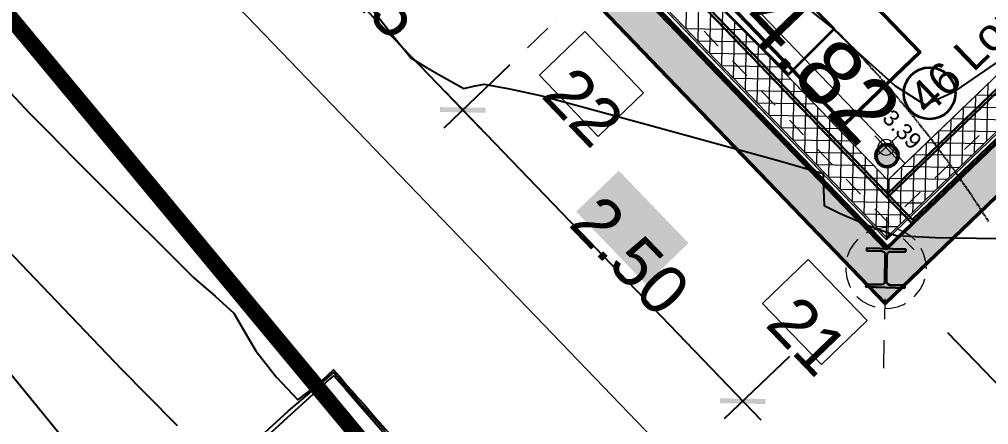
# Model space of a CAD drawing. Header units: metres. Extents: x 2687650.8 to 2687727.1, y 1234407.3 to 1234484.3.
# Drawn here: x 2687670.58 to 2687676.57, y 1234433.66 to 1234436.17 of the extents above; entities that cross this region are included whole.
import ezdxf

# ---------------------------------------------------------------- set-up
doc = ezdxf.new("R2010")
doc.units = ezdxf.units.M
for name, color, linetype in [('PDF_0', 7, 'Continuous'), ('PDF_A-KOTEN', 7, 'Continuous'), ('PDF_A__BEML', 7, 'Continuous'), ('PDF_A__Text', 7, 'Continuous'), ('PDF_AV_01313-Mauer-Sockel', 7, 'Continuous'), ('PDF_AV_01611-Parzelle', 7, 'Continuous'), ('PDF_E_BETON', 7, 'Continuous'), ('PDF_E_Text', 7, 'Continuous'), ('PDF_Text', 7, 'Continuous')]:
    doc.layers.add(name, color=color, linetype=linetype)
for name, color, linetype, true_color in [('PDF_060-Kataster_Hauptinfo.060', 7, 'Continuous', 0x7f7f7f), ('PDF_062_Bauten.062 Bauteilschraffuren', 7, 'Continuous', 0x7f7f7f), ('PDF_211_Wände_Beton.211', 7, 'Continuous', 0x7f7f7f), ('PDF_211_Wände_Beton.211 Bauteilschraffuren', 7, 'Continuous', 0x7f7f7f), ('PDF_211_Wände_Beton.211 Schichttrennlinien', 7, 'Continuous', 0x7f7f7f), ('PDF_211_Z_Koten.211', 7, 'Continuous', 0x7f7f7f), ('PDF_222_Spenglerarbeiten.222 Bauteilschraffuren', 7, 'Continuous', 0x7f7f7f), ('PDF_3D_Kurven', 7, 'Continuous', 0xdda500), ('PDF_3D_Kurven-Nebenhoehen', 7, 'Continuous', 0xdda500), ('PDF_AV_01225-Bobe-ueb-befestigte', 7, 'Continuous', 0xfdfdfd), ('PDF_AV_01234-Bobe-Gartenanlage', 7, 'Continuous', 0xfdfdfd), ('PDF_E_Farbe Beton', 7, 'Continuous', 0xdfff7f), ('PDF_Rühlwand Träger u Vermassung', 7, 'Continuous', 0x0ac1ff), ('PDF_ST_Treppen.ST', 7, 'Continuous', 0x7f7f7f)]:
    doc.layers.add(name, color=color, linetype=linetype, true_color=true_color)
doc.styles.add('PDF Arial', font='arial.ttf')

# ---------------------------------------------------------------- blocks, each defined once
blk = doc.blocks.new('A$C1c84ec86')
at = {"layer": 'PDF_0', "transparency": 33554559}
for points in [[(2835.11, 383.34), (2855.01, 403.23), (2852.89, 405.56), (2833, 385.45)], [(3082.98, 385.45), (3085.1, 383.34), (3104.99, 403.23), (3102.88, 405.56)]]:
    blk.add_hatch(color=256, dxfattribs=at).paths.add_polyline_path(points)
at = {"layer": 'PDF_211_Wände_Beton.211 Bauteilschraffuren', "true_color": 0xe5dc0a, "transparency": 33554559}
for points in [[(3083.61, 612.15), (3082.56, 612.15), (3082.56, 572.15), (3083.61, 572.15)], [(3082.56, 532.14), (3082.56, 527.69), (3083.61, 527.69), (3083.61, 532.14)]]:
    blk.add_hatch(color=52, dxfattribs=at).paths.add_polyline_path(points)
at = {"layer": 'PDF_211_Z_Koten.211', "transparency": 33554559}
h = blk.add_hatch(color=256, dxfattribs=at)
h.paths.add_polyline_path([(3042.13, 567.07), (3037.26, 567.07), (3037.68, 565.16), (3038.74, 563.47), (3040.22, 562.41), (3042.13, 561.98)])
h.paths.add_polyline_path([(3044.03, 571.72), (3042.13, 572.15), (3042.13, 567.07), (3047.21, 567.07), (3046.78, 568.97), (3045.73, 570.66)])
at = {"layer": 'PDF_A-KOTEN', "transparency": 33554559}
blk.add_hatch(color=256, dxfattribs=at).paths.add_polyline_path([(3046.78, 570.88), (3045.3, 570.88), (3044.46, 570.66), (3044.03, 570.66), (3042.76, 570.03), (3042.13, 569.61), (3041.7, 569.39), (3040.86, 568.55), (3040.43, 567.7), (3040.01, 567.49), (3039.8, 566.64), (3039.59, 566.22), (3039.38, 565.37), (3039.16, 564.95), (3039.16, 563.68), (3039.38, 562.83), (3039.38, 562.2), (3039.8, 560.93), (3040.22, 560.29), (3040.43, 559.87), (3041.92, 558.39), (3043.19, 557.54), (3044.46, 557.12), (3045.09, 557.12), (3046.57, 556.9), (3047, 557.12), (3047.84, 557.12), (3048.27, 557.33), (3049.11, 557.54), (3049.54, 557.96), (3050.38, 558.39), (3051.23, 559.23), (3051.65, 559.87), (3052.08, 560.29), (3052.29, 560.93), (3052.71, 561.56), (3052.92, 562.2), (3052.92, 562.83), (3053.13, 563.68), (3053.13, 564.1), (3052.92, 564.95), (3052.92, 565.37), (3052.71, 566.22), (3052.08, 567.49), (3051.86, 567.7), (3051.44, 568.55), (3051.23, 568.76), (3050.38, 569.39), (3050.17, 569.61), (3049.32, 570.03), (3049.11, 570.24), (3048.05, 570.66), (3047.84, 570.66)])
at = {"layer": 'PDF_A__BEML', "true_color": 0xffffff, "transparency": 33554559}
blk.add_hatch(color=7, dxfattribs=at).paths.add_polyline_path([(2937.99, 437.95), (2937.99, 401.33), (3000.22, 401.33), (3000.22, 437.95)])
at = {"layer": 'PDF_E_Farbe Beton', "true_color": 0xbfff7f, "transparency": 33554559}
h = blk.add_hatch(color=71, dxfattribs=at)
h.paths.add_polyline_path([(3096.53, 1972.34), (3087.64, 1847.46), (3087.42, 523.67), (612.36, 523.67), (612.36, 1217.32), (591.83, 1429.41), (592.04, 1430.89), (672.48, 2565.87), (2668.74, 2565.87), (2848.03, 2530.94), (2997.89, 2390.18), (3013.34, 2375.79), (3093.99, 2206.03), (3096.53, 2200.53)])
h.paths.add_polyline_path([(3120.45, 1972.34), (3120.45, 2206.03), (3039.8, 2375.79), (3033.03, 2390.18), (2883.16, 2530.94), (2859.46, 2553.17), (2794.47, 2565.87), (2671.07, 2589.79), (650.04, 2589.79), (648.35, 2565.87), (567.91, 1430.89), (568.12, 1429.41), (588.44, 1217.32), (588.44, 499.75), (3111.55, 499.75), (3111.55, 1847.46)], flags=0)
at = {"layer": 'PDF_Rühlwand Träger u Vermassung', "transparency": 33554559}
h = blk.add_hatch(color=256, dxfattribs=at)
h.paths.add_polyline_path([(3096.1, 532.14), (3078.96, 515.21), (3080.23, 514.15), (3086.79, 520.71), (3097.16, 531.08)])
h.paths.add_polyline_path([(3087.46, 521.15), (3087.85, 521.34), (3088.91, 521.34), (3089.33, 521.13), (3101.61, 508.86), (3101.82, 508.43), (3102.03, 508.22), (3102.03, 507.16), (3101.61, 506.32), (3094.83, 499.54), (3095.89, 498.27), (3113.04, 515.21), (3111.77, 516.48), (3104.78, 509.49), (3104.55, 509.28), (3102.66, 509.28), (3090.6, 521.34), (3090.39, 521.77), (3090.18, 521.98), (3089.96, 522.4), (3089.96, 523.46), (3090.18, 523.67), (3090.39, 524.1), (3090.6, 524.31), (3086.79, 520.71), (3087.21, 520.92)])
at = {"layer": 'PDF_060-Kataster_Hauptinfo.060', "lineweight": 18}
blk.add_lwpolyline([(643.69, 2809.29), (483.03, 548.44), (465.04, 388.84), (1459.68, 316.24), (3414.46, 173.36), (3333.6, 2121.15)], dxfattribs=at)
at = {"layer": 'PDF_062_Bauten.062 Bauteilschraffuren', "lineweight": 18}
for points in [[(3332.75, 2138.08), (3333.6, 2121.57), (3358.36, 1523.6), (3376.14, 1092.22), (3376.35, 1092.22), (3414.46, 173.57), (465.04, 388.84), (483.03, 548.65), (515.84, 1009.24), (643.69, 2809.29), (760.11, 2801.88), (1044.17, 2801.88), (2574.76, 2801.88)], [(2621.11, 2560.79), (677.13, 2560.79), (608.13, 1589.22), (608.13, 1483.39), (616.38, 1483.39), (616.38, 527.69), (3083.61, 527.69), (3083.61, 1406.76), (3082.98, 1406.76), (3083.61, 1981.87), (3091.45, 1981.87), (3091.45, 2122.63)]]:
    blk.add_lwpolyline(points, dxfattribs=at)
at = {"layer": 'PDF_211_Wände_Beton.211', "lineweight": 18}
for points in [[(2625.56, 2560.79), (677.13, 2560.79), (676.5, 2552.75), (608.34, 1592.4), (608.34, 1483.39), (616.38, 1483.39), (616.38, 527.69), (617.44, 527.69), (3082.56, 527.69), (3083.61, 527.69), (3083.61, 1981.87), (3091.45, 1981.87), (3091.45, 2101.89), (3091.45, 2123.9)], [(3057.58, 2120.3), (2703.03, 2120.3), (2036.9, 2120.3), (1550.49, 2120.3), (1524.45, 2120.3), (1524.45, 1612.29), (1524.45, 1598.32), (1524.45, 1590.28), (1550.49, 1590.28), (1550.49, 2100.41), (2036.9, 2100.41), (2703.03, 2100.41), (3057.58, 2100.41), (3057.58, 1981.87), (3057.58, 553.73), (642.42, 553.73), (642.42, 1483.39), (642.42, 1591.13), (708.88, 2526.92), (2625.35, 2526.92)]]:
    blk.add_lwpolyline(points, dxfattribs=at)
at = {"layer": 'PDF_211_Wände_Beton.211 Bauteilschraffuren', "lineweight": 18}
for points in [[(3057.58, 629.93), (3082.56, 654.91)], [(3057.58, 619.35), (3082.56, 644.32)], [(3082.56, 614.9), (3057.58, 640.09)], [(3057.58, 608.76), (3082.56, 633.74)], [(3082.56, 604.32), (3057.58, 629.3)], [(3057.58, 598.18), (3082.56, 623.16)], [(3082.56, 593.74), (3057.58, 618.71)], [(3057.58, 587.6), (3082.56, 612.57)], [(3082.56, 583.15), (3057.58, 608.13)], [(3057.58, 576.8), (3082.56, 601.99)], [(3082.56, 572.57), (3057.58, 597.55)], [(3057.58, 566.22), (3082.56, 591.2)], [(3082.56, 561.98), (3057.58, 586.96)], [(3057.58, 555.63), (3082.56, 580.61)], [(3082.56, 551.4), (3080.23, 553.73), (3057.58, 576.38)], [(3041.28, 528.75), (3057.58, 545.05), (3061.81, 549.5), (3066.26, 553.73), (3082.56, 570.03)], [(3082.56, 540.82), (3069.43, 553.73), (3057.58, 565.79)], [(3051.86, 528.75), (3057.58, 534.47), (3067.1, 544.2), (3076.84, 553.73), (3082.56, 559.44)], [(2903.69, 528.75), (2878.51, 553.73)], [(2914.28, 528.75), (2889.3, 553.73)], [(2924.86, 528.75), (2899.88, 553.73)], [(2903.27, 528.75), (2928.25, 553.73)], [(2935.45, 528.75), (2910.47, 553.73)], [(2913.85, 528.75), (2938.83, 553.73)], [(2946.03, 528.75), (2921.05, 553.73)], [(2924.44, 528.75), (2949.42, 553.73)], [(2956.61, 528.75), (2931.64, 553.73)], [(2935.02, 528.75), (2960.21, 553.73)], [(2967.2, 528.75), (2942.22, 553.73)], [(2945.82, 528.75), (2970.79, 553.73)], [(2977.78, 528.75), (2952.8, 553.73)], [(2956.4, 528.75), (2981.38, 553.73)], [(2988.36, 528.75), (2963.39, 553.73)], [(2966.98, 528.75), (2991.96, 553.73)], [(2999.16, 528.75), (2973.97, 553.73)], [(2977.57, 528.75), (3002.54, 553.73)], [(3009.74, 528.75), (2984.76, 553.73)], [(2988.15, 528.75), (3013.13, 553.73)], [(3020.32, 528.75), (2995.35, 553.73)], [(2998.73, 528.75), (3023.71, 553.73)], [(3030.91, 528.75), (3005.93, 553.73)], [(3009.32, 528.75), (3034.3, 553.73)], [(3041.49, 528.75), (3016.51, 553.73)], [(3019.9, 528.75), (3044.88, 553.73)], [(3052.08, 528.75), (3027.1, 553.73)], [(3030.49, 528.75), (3055.67, 553.73)], [(3062.66, 528.75), (3057.58, 533.83), (3037.68, 553.73)], [(3073.24, 528.75), (3057.58, 544.63), (3048.27, 553.73)], [(3082.56, 530.23), (3058.85, 553.73), (3057.58, 555.21)], [(3062.45, 528.75), (3072.4, 538.7), (3082.56, 548.86)], [(3073.03, 528.75), (3077.69, 533.41), (3082.56, 538.28)]]:
    blk.add_lwpolyline(points, dxfattribs=at)
at = {"layer": 'PDF_211_Wände_Beton.211 Schichttrennlinien', "lineweight": 18}
for points in [[(3057.58, 528.75), (3082.56, 528.75), (3082.56, 553.73), (3082.56, 1981.87), (3082.56, 2101.89), (3082.56, 2123.48)], [(617.44, 528.75), (642.42, 528.75), (3057.58, 528.75), (3082.56, 528.75)]]:
    blk.add_lwpolyline(points, dxfattribs=at)
at = {"layer": 'PDF_211_Z_Koten.211', "lineweight": 18}
for points in [[(3042.13, 557.12), (3042.13, 577.01)], [(3032.18, 567.07), (3052.29, 567.07)]]:
    blk.add_lwpolyline(points, dxfattribs=at)
blk.add_circle((3042.23, 567.17), 4.97, dxfattribs=at)
at = {"layer": 'PDF_222_Spenglerarbeiten.222 Bauteilschraffuren', "lineweight": 18}
blk.add_lwpolyline([(2293.45, 553.73), (2293.45, 568.76), (3057.58, 568.76), (3057.58, 553.73)], close=True, dxfattribs=at)
at = {"layer": 'PDF_3D_Kurven', "lineweight": 25}
blk.add_lwpolyline([(2746.42, 398.58), (2781.77, 394.98), (2798.71, 393.5), (2809.92, 396.46), (2819.45, 399.42), (2827.28, 401.75), (2834.9, 404.08), (2838.08, 409.37), (2841.68, 415.09), (2854.59, 424.19), (2870.89, 435.19), (2897.34, 451.07), (2950.26, 482.82), (3002.54, 513.94), (3026.89, 527.91), (3034.08, 521.34), (3041.49, 514.57), (3052.08, 518.38), (3071.55, 526.64), (3085.73, 533.83), (3103.72, 550.55), (3130.39, 577.44)], dxfattribs=at)
at = {"layer": 'PDF_3D_Kurven-Nebenhoehen', "lineweight": 25}
for points in [[(2668.32, 577.23), (2671.28, 578.92), (2689.91, 580.82), (2723.77, 582.31), (2756.8, 583.58), (2772.67, 584), (2783.89, 584.21), (2794.68, 584.42), (2803.57, 584.85), (2812.68, 585.27), (2831.3, 585.9), (2871.31, 587.6), (2911.95, 589.29), (2933.12, 590.35), (2949.63, 592.25), (2966.14, 594.37), (2986.03, 595.22), (3018.63, 597.55), (3040.01, 602.84), (3046.78, 622.1), (3051.86, 652.58)], [(2637.62, 200.03), (2659.64, 199.82), (2675.94, 200.03), (2699.22, 200.24), (2741.34, 201.09), (2782.62, 201.93), (2803.57, 202.36), (2820.93, 204.05), (2836.6, 205.11), (2849.72, 201.93), (2862.84, 198.76), (2883.16, 196.64), (2902.64, 196.43), (2904.33, 211.46), (2904.54, 225.22), (2910.89, 225.01), (2917.24, 224.58), (2922.32, 224.37), (2927.19, 224.16), (2933.12, 223.95), (2944.97, 223.31), (2967.2, 222.47)], [(2656.89, 131.45), (2729.49, 131.24), (2787.06, 131.02), (2813.52, 131.02), (2834.69, 131.24), (2862.21, 131.66)], [(2903.06, 168.07), (2903.27, 177.59), (2903.48, 187.33), (2904.75, 206.38), (2905.81, 224.16), (2912.8, 223.74), (2918.3, 223.52), (2926.77, 223.1), (2939.26, 222.47), (2954.07, 221.83)], [(1917.1, 138.64), (1913.71, 138.86), (1901.44, 139.49), (1872.44, 140.76), (1823.96, 143.09), (1767.66, 146.48), (1742.47, 149.23), (1765.12, 150.07), (1819.1, 149.44), (1884.08, 147.75), (1939.96, 146.05), (1966.21, 145.21), (1979.33, 144.15), (1997.11, 142.45), (2010.23, 141.18), (2041.77, 138.64), (2123.27, 132.08), (2242.44, 122.35), (2386.8, 110.49), (2543.64, 97.79), (2700.7, 84.88), (2845.49, 73.24)], [(2905.6, 167.85), (2906.02, 184.36), (2906.66, 205.96), (2906.87, 216.96), (2907.29, 222.89), (2912.58, 222.68), (2918.09, 222.47), (2925.71, 222.04), (2938.62, 221.41), (2962.12, 220.35)]]:
    blk.add_lwpolyline(points, dxfattribs=at)
at = {"layer": 'PDF_A-KOTEN', "lineweight": 50}
blk.add_lwpolyline([(2847.39, 558.6), (2847.39, 622.95), (3014.19, 622.95), (3014.19, 558.6)], close=True, dxfattribs=at)
blk.add_circle((3046.25, 564), 6.88, dxfattribs=at)
at = {"layer": 'PDF_A__BEML', "lineweight": 25}
for points in [[(3151.14, 515.21), (3224.16, 515.21)], [(3093.99, 434.35), (3093.99, 378.47)], [(2602.91, 394.34), (2860.09, 394.34)], [(2827.92, 394.34), (3110.07, 394.34)]]:
    blk.add_lwpolyline(points, dxfattribs=at)
blk.add_lwpolyline([(2844, 378.47), (2844, 434.35)], close=True, dxfattribs=at)
at = {"layer": 'PDF_A__Text', "lineweight": 18}
for points in [[(2913.85, 482.4), (2861.36, 482.4), (2861.36, 443.45), (2913.85, 443.45)], [(3111.34, 484.3), (3058.85, 484.3), (3058.85, 445.14), (3111.34, 445.14)]]:
    blk.add_lwpolyline(points, close=True, dxfattribs=at)
at = {"layer": 'PDF_AV_01225-Bobe-ueb-befestigte', "lineweight": 25}
for points in [[(2958.94, 594.79), (2959.58, 594.79)], [(2959.79, 594.79), (2960.42, 594.79)], [(2960.63, 594.79), (2961.48, 594.79)], [(2961.69, 594.79), (2962.33, 594.79)], [(2962.54, 594.79), (2963.39, 594.79)], [(2963.6, 594.79), (2964.23, 594.79)], [(2964.44, 594.79), (2965.08, 594.79)], [(2965.29, 594.79), (2966.14, 594.79)], [(2966.35, 594.79), (2966.98, 594.79), (2967.62, 594.79)], [(2968.47, 594.79), (2967.83, 594.79)], [(2969.52, 594.79), (2968.68, 594.79)], [(2970.37, 594.79), (2969.74, 594.79)], [(2971.22, 594.79), (2970.58, 594.79)], [(2972.28, 594.79), (2971.43, 594.79)], [(2973.12, 595.01), (2972.49, 595.01)], [(2974.18, 595.01), (2973.33, 595.01)], [(2975.03, 595.01), (2974.39, 595.01)], [(2975.87, 595.01), (2975.24, 595.01)], [(2976.93, 595.01), (2976.09, 595.01)], [(2977.78, 595.01), (2977.14, 595.01)], [(2978.84, 595.01), (2977.99, 595.01)], [(2979.68, 595.01), (2979.05, 595.01)], [(2980.53, 595.01), (2979.9, 595.01)], [(2981.59, 595.01), (2980.74, 595.01)], [(2982.44, 595.01), (2981.8, 595.01)], [(2983.28, 595.01), (2982.65, 595.01)], [(2984.34, 595.01), (2983.71, 595.01)], [(2985.19, 595.01), (2984.55, 595.01)], [(2986.25, 595.01), (2985.4, 595.01)], [(2987.09, 595.01), (2986.46, 595.01)], [(2987.94, 595.01), (2987.3, 595.01)], [(2989, 595.01), (2988.36, 595.01)], [(2989.84, 595.01), (2989.21, 595.01)], [(2990.9, 595.01), (2990.69, 595.01), (2990.06, 595.01)], [(2991.75, 595.01), (2991.11, 595.01)], [(2992.6, 595.01), (2991.96, 595.01)], [(2993.65, 595.01), (2993.02, 595.01)], [(2994.5, 594.79), (2993.87, 594.79)], [(2995.56, 594.79), (2994.71, 594.79)], [(2996.41, 594.79), (2995.77, 594.79)], [(2997.25, 594.79), (2996.62, 594.79)], [(2998.31, 594.79), (2997.46, 594.79)], [(2999.16, 594.79), (2998.52, 594.79)], [(3000.22, 594.79), (2999.37, 594.79)], [(3001.06, 594.58), (3000.43, 594.79)], [(3001.91, 594.58), (3001.27, 594.58)], [(3002.97, 594.58), (3002.12, 594.58)], [(3003.81, 594.58), (3003.18, 594.58)], [(3004.87, 594.58), (3004.03, 594.58)], [(3005.72, 594.58), (3005.08, 594.58)], [(3006.57, 594.58), (3005.93, 594.58)], [(3007.62, 594.58), (3006.78, 594.58)], [(3008.47, 594.37), (3007.84, 594.58)], [(3009.32, 594.37), (3008.68, 594.37)], [(3010.38, 594.37), (3009.74, 594.37)], [(3011.22, 594.37), (3010.59, 594.37)], [(3012.28, 594.37), (3011.43, 594.37)], [(3013.13, 594.37), (3012.49, 594.37)], [(3013.97, 594.37), (3013.34, 594.37)], [(3015.03, 594.16), (3014.4, 594.37)], [(3015.88, 594.16), (3015.24, 594.16)], [(3016.94, 594.16), (3016.09, 594.16)], [(3017.78, 594.16), (3017.15, 594.16)], [(3018.63, 593.95), (3018, 593.95)], [(3019.69, 593.95), (3018.84, 593.95)], [(3020.54, 593.95), (3019.9, 593.95)], [(3021.59, 593.74), (3020.75, 593.95)], [(3022.44, 593.74), (3021.81, 593.74)], [(3023.29, 593.74), (3022.65, 593.74)], [(3024.35, 593.74), (3023.5, 593.74)], [(3025.19, 593.52), (3024.56, 593.52)], [(3026.04, 593.52), (3025.41, 593.52)], [(3027.1, 593.52), (3026.46, 593.52)], [(3027.95, 593.31), (3027.31, 593.52)], [(3029, 593.31), (3028.16, 593.31)], [(3029.85, 593.31), (3029.22, 593.31)], [(3030.7, 593.31), (3030.06, 593.31)], [(3031.76, 593.1), (3030.91, 593.1)], [(3032.6, 593.1), (3031.97, 593.1)], [(3033.66, 593.1), (3032.81, 593.1)], [(3034.51, 592.89), (3033.87, 593.1)], [(3035.35, 592.89), (3034.72, 592.89)], [(3036.41, 592.89), (3035.57, 592.89)], [(3037.26, 592.89), (3036.62, 592.89)], [(3038.11, 592.68), (3037.89, 592.68), (3037.47, 592.89)], [(3039.16, 592.68), (3038.53, 592.68)], [(3040.01, 592.47), (3039.38, 592.68)], [(3041.07, 592.47), (3040.22, 592.47)], [(3041.92, 592.47), (3041.28, 592.47)], [(3042.76, 592.25), (3042.13, 592.25)], [(3043.82, 592.25), (3042.97, 592.25)], [(3044.67, 592.04), (3044.03, 592.25)], [(3045.51, 592.04), (3044.88, 592.04)], [(3046.57, 591.83), (3045.94, 592.04)], [(3047.42, 591.83), (3046.78, 591.83)], [(3048.48, 591.62), (3047.63, 591.83)], [(3049.32, 591.62), (3048.69, 591.62)], [(3050.17, 591.62), (3049.54, 591.62)], [(3051.23, 591.41), (3050.38, 591.41)], [(3052.08, 591.41), (3051.44, 591.41)], [(3052.92, 591.2), (3052.29, 591.41)], [(3053.98, 591.2), (3053.13, 591.2)], [(3054.83, 590.98), (3054.19, 591.2)], [(3055.89, 590.98), (3055.04, 590.98)], [(3056.73, 590.98), (3056.1, 590.98)], [(3057.58, 590.77), (3056.94, 590.77)], [(3058.64, 590.77), (3057.79, 590.77)], [(3059.48, 590.56), (3058.85, 590.77)], [(3060.33, 590.56), (3059.7, 590.56)], [(3061.39, 590.35), (3060.54, 590.56)], [(3062.24, 590.35), (3061.6, 590.35)], [(3063.08, 590.14), (3062.45, 590.35)], [(3064.14, 590.14), (3063.51, 590.14)], [(3064.99, 589.93), (3064.35, 590.14)], [(3066.05, 589.71), (3065.2, 589.93)], [(3066.89, 589.71), (3066.26, 589.71)], [(3067.74, 589.5), (3067.1, 589.71)], [(3068.8, 589.5), (3067.95, 589.5)], [(3069.64, 589.29), (3069.01, 589.5)], [(3070.49, 589.29), (3069.86, 589.29)], [(3071.55, 589.08), (3070.7, 589.08)], [(3072.4, 588.87), (3071.76, 589.08)], [(3073.24, 588.87), (3072.61, 588.87)], [(3074.3, 588.66), (3073.45, 588.87)], [(3075.15, 588.66), (3074.51, 588.66)], [(3075.99, 588.44), (3075.36, 588.44)], [(3077.05, 588.23), (3076.42, 588.44)], [(3077.9, 588.23), (3077.26, 588.23)], [(3078.75, 588.02), (3078.11, 588.23)], [(3079.8, 588.02), (3079.17, 588.02)], [(3080.65, 587.81), (3080.02, 588.02)], [(3081.71, 587.81), (3080.86, 587.81)], [(3082.56, 587.6), (3081.92, 587.6)], [(3083.4, 587.39), (3082.77, 587.6)], [(3084.46, 587.39), (3083.61, 587.39)], [(3085.31, 587.17), (3084.88, 587.17), (3084.67, 587.39)], [(3086.15, 586.96), (3085.52, 587.17)], [(3087.21, 586.96), (3086.37, 586.96)], [(3088.06, 586.75), (3087.42, 586.75)], [(3088.91, 586.54), (3088.27, 586.75)], [(3089.96, 586.33), (3089.12, 586.54)], [(3090.81, 586.33), (3090.18, 586.33)], [(3091.66, 586.12), (3091.02, 586.33)], [(3092.72, 585.9), (3091.87, 586.12)], [(3093.56, 585.69), (3092.93, 585.9)], [(3094.41, 585.69), (3093.77, 585.69)], [(3095.47, 585.48), (3094.62, 585.69)], [(3096.31, 585.27), (3095.68, 585.48)], [(3097.16, 585.27), (3096.53, 585.27)], [(3098.22, 585.06), (3097.37, 585.06)], [(3099.07, 584.85), (3098.43, 585.06)], [(3099.91, 584.63), (3099.28, 584.85)], [(3100.97, 584.63), (3100.12, 584.63)], [(3101.82, 584.42), (3101.18, 584.42)], [(3102.66, 584.21), (3102.03, 584.42)], [(3103.72, 584), (3102.88, 584.21)], [(3104.57, 584), (3103.93, 584)], [(3105.42, 583.79), (3104.78, 583.79)], [(3106.47, 583.58), (3105.63, 583.79)], [(3107.32, 583.36), (3106.69, 583.58)], [(3108.17, 583.36), (3107.53, 583.36)], [(3109.23, 583.15), (3108.38, 583.15)], [(3110.07, 582.94), (3109.44, 583.15)], [(3110.92, 582.73), (3110.28, 582.94)], [(3111.77, 582.52), (3111.13, 582.73)], [(3112.82, 582.31), (3112.19, 582.52)], [(3113.67, 582.09), (3113.04, 582.31)], [(3114.52, 581.88), (3113.88, 582.09)], [(3115.58, 581.88), (3114.73, 581.88)], [(3116.42, 581.67), (3115.79, 581.67)], [(3117.27, 581.46), (3116.63, 581.67)], [(3118.33, 581.25), (3117.48, 581.46)], [(3119.18, 581.04), (3118.54, 581.25)]]:
    blk.add_lwpolyline(points, dxfattribs=at)
at = {"layer": 'PDF_AV_01234-Bobe-Gartenanlage', "lineweight": 25}
for points in [[(2959.58, 594.79), (2958.94, 594.79)], [(2960.42, 594.79), (2959.79, 594.79)], [(2961.48, 594.79), (2960.63, 594.79)], [(2962.33, 594.79), (2961.69, 594.79)], [(2963.39, 594.79), (2962.54, 594.79)], [(2964.23, 594.79), (2963.6, 594.79)], [(2965.08, 594.79), (2964.44, 594.79)], [(2966.14, 594.79), (2965.29, 594.79)], [(2967.62, 594.79), (2966.98, 594.79), (2966.35, 594.79)], [(2968.47, 594.79), (2967.83, 594.79)], [(2969.52, 594.79), (2968.68, 594.79)], [(2970.37, 594.79), (2969.74, 594.79)], [(2971.22, 594.79), (2970.58, 594.79)], [(2972.28, 594.79), (2971.43, 594.79)], [(2973.12, 595.01), (2972.49, 595.01)], [(2974.18, 595.01), (2973.33, 595.01)], [(2975.03, 595.01), (2974.39, 595.01)], [(2975.87, 595.01), (2975.24, 595.01)], [(2976.93, 595.01), (2976.09, 595.01)], [(2977.78, 595.01), (2977.14, 595.01)], [(2978.84, 595.01), (2977.99, 595.01)], [(2979.68, 595.01), (2979.05, 595.01)], [(2980.53, 595.01), (2979.9, 595.01)], [(2981.59, 595.01), (2980.74, 595.01)], [(2982.44, 595.01), (2981.8, 595.01)], [(2983.28, 595.01), (2982.65, 595.01)], [(2984.34, 595.01), (2983.71, 595.01)], [(2985.19, 595.01), (2984.55, 595.01)], [(2986.25, 595.01), (2985.4, 595.01)], [(2987.09, 595.01), (2986.46, 595.01)], [(2987.94, 595.01), (2987.3, 595.01)], [(2989, 595.01), (2988.36, 595.01)], [(2989.84, 595.01), (2989.21, 595.01)], [(2990.9, 595.01), (2990.69, 595.01), (2990.06, 595.01)], [(2991.75, 595.01), (2991.11, 595.01)], [(2992.6, 595.01), (2991.96, 595.01)], [(2993.65, 595.01), (2993.02, 595.01)], [(2994.5, 594.79), (2993.87, 594.79)], [(2995.56, 594.79), (2994.71, 594.79)], [(2996.41, 594.79), (2995.77, 594.79)], [(2997.25, 594.79), (2996.62, 594.79)], [(2998.31, 594.79), (2997.46, 594.79)], [(2999.16, 594.79), (2998.52, 594.79)], [(3000.22, 594.79), (2999.37, 594.79)], [(3001.06, 594.58), (3000.43, 594.79)], [(3001.91, 594.58), (3001.27, 594.58)], [(3002.97, 594.58), (3002.12, 594.58)], [(3003.81, 594.58), (3003.18, 594.58)], [(3004.87, 594.58), (3004.03, 594.58)], [(3005.72, 594.58), (3005.08, 594.58)], [(3006.57, 594.58), (3005.93, 594.58)], [(3007.62, 594.58), (3006.78, 594.58)], [(3008.47, 594.37), (3007.84, 594.58)], [(3009.32, 594.37), (3008.68, 594.37)], [(3010.38, 594.37), (3009.74, 594.37)], [(3011.22, 594.37), (3010.59, 594.37)], [(3012.28, 594.37), (3011.43, 594.37)], [(3013.13, 594.37), (3012.49, 594.37)], [(3013.97, 594.37), (3013.34, 594.37)], [(3015.03, 594.16), (3014.4, 594.37)], [(3015.88, 594.16), (3015.24, 594.16)], [(3016.94, 594.16), (3016.09, 594.16)], [(3017.78, 594.16), (3017.15, 594.16)], [(3018.63, 593.95), (3018, 593.95)], [(3019.69, 593.95), (3018.84, 593.95)], [(3020.54, 593.95), (3019.9, 593.95)], [(3021.59, 593.74), (3020.75, 593.95)], [(3022.44, 593.74), (3021.81, 593.74)], [(3023.29, 593.74), (3022.65, 593.74)], [(3024.35, 593.74), (3023.5, 593.74)], [(3025.19, 593.52), (3024.56, 593.52)], [(3026.04, 593.52), (3025.41, 593.52)], [(3027.1, 593.52), (3026.46, 593.52)], [(3027.95, 593.31), (3027.31, 593.52)], [(3029, 593.31), (3028.16, 593.31)], [(3029.85, 593.31), (3029.22, 593.31)], [(3030.7, 593.31), (3030.06, 593.31)], [(3031.76, 593.1), (3030.91, 593.1)], [(3032.6, 593.1), (3031.97, 593.1)], [(3033.66, 593.1), (3032.81, 593.1)], [(3034.51, 592.89), (3033.87, 593.1)], [(3035.35, 592.89), (3034.72, 592.89)], [(3036.41, 592.89), (3035.57, 592.89)], [(3037.26, 592.89), (3036.62, 592.89)], [(3038.11, 592.68), (3037.89, 592.68), (3037.47, 592.89)], [(3039.16, 592.68), (3038.53, 592.68)], [(3040.01, 592.47), (3039.38, 592.68)], [(3041.07, 592.47), (3040.22, 592.47)], [(3041.92, 592.47), (3041.28, 592.47)], [(3042.76, 592.25), (3042.13, 592.25)], [(3043.82, 592.25), (3042.97, 592.25)], [(3044.67, 592.04), (3044.03, 592.25)], [(3045.51, 592.04), (3044.88, 592.04)], [(3046.57, 591.83), (3045.94, 592.04)], [(3047.42, 591.83), (3046.78, 591.83)], [(3048.48, 591.62), (3047.63, 591.83)], [(3049.32, 591.62), (3048.69, 591.62)], [(3050.17, 591.62), (3049.54, 591.62)], [(3051.23, 591.41), (3050.38, 591.41)], [(3052.08, 591.41), (3051.44, 591.41)], [(3052.92, 591.2), (3052.29, 591.41)], [(3053.98, 591.2), (3053.13, 591.2)], [(3054.83, 590.98), (3054.19, 591.2)], [(3055.89, 590.98), (3055.04, 590.98)], [(3056.73, 590.98), (3056.1, 590.98)], [(3057.58, 590.77), (3056.94, 590.77)], [(3058.64, 590.77), (3057.79, 590.77)], [(3059.48, 590.56), (3058.85, 590.77)], [(3060.33, 590.56), (3059.7, 590.56)], [(3061.39, 590.35), (3060.54, 590.56)], [(3062.24, 590.35), (3061.6, 590.35)], [(3063.08, 590.14), (3062.45, 590.35)], [(3064.14, 590.14), (3063.51, 590.14)], [(3064.99, 589.93), (3064.35, 590.14)], [(3066.05, 589.71), (3065.2, 589.93)], [(3066.89, 589.71), (3066.26, 589.71)], [(3067.74, 589.5), (3067.1, 589.71)], [(3068.8, 589.5), (3067.95, 589.5)], [(3069.64, 589.29), (3069.01, 589.5)], [(3070.49, 589.29), (3069.86, 589.29)], [(3071.55, 589.08), (3070.7, 589.08)], [(3072.4, 588.87), (3071.76, 589.08)], [(3073.24, 588.87), (3072.61, 588.87)], [(3074.3, 588.66), (3073.45, 588.87)], [(3075.15, 588.66), (3074.51, 588.66)], [(3075.99, 588.44), (3075.36, 588.44)], [(3077.05, 588.23), (3076.42, 588.44)], [(3077.9, 588.23), (3077.26, 588.23)], [(3078.75, 588.02), (3078.11, 588.23)], [(3079.8, 588.02), (3079.17, 588.02)], [(3080.65, 587.81), (3080.02, 588.02)], [(3081.71, 587.81), (3080.86, 587.81)], [(3082.56, 587.6), (3081.92, 587.6)], [(3083.4, 587.39), (3082.77, 587.6)], [(3084.46, 587.39), (3083.61, 587.39)], [(3085.31, 587.17), (3084.88, 587.17), (3084.67, 587.39)], [(3086.15, 586.96), (3085.52, 587.17)], [(3087.21, 586.96), (3086.37, 586.96)], [(3088.06, 586.75), (3087.42, 586.75)], [(3088.91, 586.54), (3088.27, 586.75)], [(3089.96, 586.33), (3089.12, 586.54)], [(3090.81, 586.33), (3090.18, 586.33)], [(3091.66, 586.12), (3091.02, 586.33)], [(3092.72, 585.9), (3091.87, 586.12)], [(3093.56, 585.69), (3092.93, 585.9)], [(3094.41, 585.69), (3093.77, 585.69)], [(3095.47, 585.48), (3094.62, 585.69)], [(3096.31, 585.27), (3095.68, 585.48)], [(3097.16, 585.27), (3096.53, 585.27)], [(3098.22, 585.06), (3097.37, 585.06)], [(3099.07, 584.85), (3098.43, 585.06)], [(3099.91, 584.63), (3099.28, 584.85)], [(3100.97, 584.63), (3100.12, 584.63)], [(3101.82, 584.42), (3101.18, 584.42)], [(3102.66, 584.21), (3102.03, 584.42)], [(3103.72, 584), (3102.88, 584.21)], [(3104.57, 584), (3103.93, 584)], [(3105.42, 583.79), (3104.78, 583.79)], [(3106.47, 583.58), (3105.63, 583.79)], [(3107.32, 583.36), (3106.69, 583.58)], [(3108.17, 583.36), (3107.53, 583.36)], [(3109.23, 583.15), (3108.38, 583.15)], [(3110.07, 582.94), (3109.44, 583.15)], [(3110.92, 582.73), (3110.28, 582.94)], [(3111.77, 582.52), (3111.13, 582.73)], [(3112.82, 582.31), (3112.19, 582.52)], [(3113.67, 582.09), (3113.04, 582.31)], [(3114.52, 581.88), (3113.88, 582.09)], [(3115.58, 581.88), (3114.73, 581.88)], [(3116.42, 581.67), (3115.79, 581.67)], [(3117.27, 581.46), (3116.63, 581.67)], [(3118.33, 581.25), (3117.48, 581.46)], [(3119.18, 581.04), (3118.54, 581.25)]]:
    blk.add_lwpolyline(points, dxfattribs=at)
at = {"layer": 'PDF_AV_01313-Mauer-Sockel', "lineweight": 35}
blk.add_lwpolyline([(2966.98, 594.79), (2667.89, 588.23), (2669.59, 548.01), (2967.83, 554.79)], close=True, dxfattribs=at)
at = {"layer": 'PDF_AV_01611-Parzelle', "lineweight": 0}
blk.add_lwpolyline([(1459.68, 316.13, 10, 10, 0), (3414.46, 173.46, 10, 10, 0), (3332.64, 2138.72, 10, 10, 0)], format="xyseb", dxfattribs=at)
at = {"layer": 'PDF_E_BETON', "lineweight": 50}
for points in [[(567.91, 1430.89), (650.04, 2589.79), (2671.07, 2589.79), (2859.46, 2553.17), (3033.03, 2390.18), (3120.45, 2206.03), (3120.45, 1972.34), (3111.55, 1847.25), (3111.55, 499.75), (588.44, 499.75), (588.44, 1217.32)], [(612.36, 1217.32), (591.83, 1429.41), (672.48, 2565.87), (2668.74, 2565.87), (2848.03, 2530.94), (3013.34, 2375.79), (3096.53, 2200.53), (3096.53, 1972.34), (3087.64, 1847.46), (3087.42, 523.67), (612.36, 523.67)]]:
    blk.add_lwpolyline(points, close=True, dxfattribs=at)
at = {"layer": 'PDF_E_BETON', "lineweight": 18}
blk.add_lwpolyline([(2619, 338.46), (3284.91, 338.46), (3284.91, 1175.19)], dxfattribs=at)
at = {"layer": 'PDF_E_Text', "lineweight": 35}
blk.add_circle((3036.73, 609.72), 15.98, dxfattribs=at)
at = {"layer": 'PDF_Rühlwand Träger u Vermassung', "color": 160, "lineweight": 30, "true_color": 0x3333ff}
for points in [[(672.27, 2564.18), (1335.22, 2564.18), (2002.19, 2564.18), (2668.53, 2564.18), (2847.18, 2529.46), (3011.86, 2374.73), (3094.83, 2200.1), (3094.83, 1972.34), (3085.73, 1847.46), (3085.73, 1097.51), (3085.73, 547.8)], [(671, 2543.64), (1335.22, 2543.64), (2002.19, 2543.64), (2666.62, 2543.64), (2837.44, 2510.2), (2994.92, 2362.45), (3074.3, 2195.45), (3074.3, 1973.19), (3065.2, 1847.46), (3065.2, 1097.51), (3065.2, 547.8)], [(3087.42, 1097.51), (3063.51, 1097.51), (3063.51, 547.8), (3087.42, 547.8), (3087.64, 1097.51), (3087.64, 1847.46), (3063.51, 1847.46), (3063.51, 1097.51)], [(612.36, 546.11), (1287.38, 546.11), (1887.46, 546.11), (2487.55, 546.11), (3087.42, 546.11)], [(2487.55, 523.67), (3087.42, 523.67), (3087.42, 547.8), (2487.55, 547.8)], [(612.36, 525.37), (1287.38, 525.37), (1887.46, 525.37), (2487.55, 525.37), (3087.42, 525.37)]]:
    blk.add_lwpolyline(points, dxfattribs=at)
at = {"layer": 'PDF_Rühlwand Träger u Vermassung', "color": 7, "lineweight": 18}
for points in [[(3076.84, 620.19), (3076.84, 620.19)], [(3076.84, 613.84), (3076.84, 601.14)], [(3076.84, 594.79), (3076.84, 594.79)], [(3076.84, 588.44), (3076.84, 575.74)], [(3076.84, 569.39), (3076.84, 569.39)], [(3064.56, 546.74), (3052.29, 559.23)], [(3076.84, 563.04), (3076.84, 549.92)], [(3069.01, 542.3), (3069.01, 542.3)], [(3096.1, 540.18), (3093.14, 540.18), (3088.91, 539.12), (3084.67, 537.64), (3083.61, 536.8)], [(2906.02, 535.74), (2906.02, 535.74)], [(2912.37, 535.74), (2925.07, 535.74)], [(2931.42, 535.74), (2931.42, 535.74)], [(2937.77, 535.74), (2950.47, 535.74)], [(2956.82, 535.74), (2956.82, 535.74)], [(2963.17, 535.74), (2975.87, 535.74)], [(2982.22, 535.74), (2982.22, 535.74)], [(2988.57, 535.74), (3001.27, 535.74)], [(3007.62, 535.74), (3007.62, 535.74)], [(3013.97, 535.74), (3026.68, 535.74)], [(3033.03, 535.74), (3033.03, 535.74)], [(3039.38, 535.74), (3052.08, 535.74)], [(3058.43, 535.74), (3058.43, 535.74)], [(3064.78, 535.74), (3077.48, 535.74)], [(3082.56, 528.75), (3073.67, 537.64)], [(3083.83, 535.74), (3083.83, 535.74)], [(3090.18, 535.74), (3099.91, 535.74)], [(3113.67, 532.99), (3110.28, 535.74), (3106.26, 538.07), (3102.45, 539.34)], [(3078.32, 532.77), (3077.48, 532.14), (3074.94, 528.54), (3072.82, 524.52), (3071.97, 521.56)], [(3120.87, 515.42), (3120.87, 516.9), (3120.23, 521.34), (3118.75, 525.58), (3117.48, 527.91)], [(3087, 524.31), (3087, 524.31)], [(3100.55, 510.76), (3091.45, 519.65)], [(3071.13, 515.21), (3071.34, 511.4), (3072.4, 506.95), (3074.3, 502.93), (3074.3, 502.72)], [(3104.99, 506.32), (3104.99, 506.32)], [(3113.67, 497.64), (3115.79, 500.18), (3118.33, 503.78), (3120.02, 508.01), (3120.02, 508.86)], [(3118.33, 492.77), (3109.44, 501.66)], [(3078.53, 497.64), (3080.02, 496.16), (3083.61, 493.62), (3087.64, 491.71), (3089.54, 491.08)], [(3096.1, 490.23), (3096.53, 490.23), (3100.97, 490.65), (3105.2, 492.13), (3108.59, 493.62)], [(3122.99, 488.32), (3122.99, 488.32)], [(3139.71, 471.39), (3127.43, 483.67)], [(2844, 473.72), (2844, 473.72)], [(2844, 467.37), (2844, 449.8)]]:
    blk.add_lwpolyline(points, dxfattribs=at)
at = {"layer": 'PDF_Rühlwand Träger u Vermassung', "color": 160, "lineweight": 30, "true_color": 0x3333ff}
blk.add_lwpolyline([(3113.04, 515.21), (3111.77, 516.48), (3105.2, 509.7), (3104.15, 509.28), (3103.09, 509.28), (3102.24, 509.7), (3090.6, 521.34), (3089.96, 522.4), (3089.96, 523.46), (3090.6, 524.31), (3097.16, 531.08), (3096.1, 532.14), (3078.96, 515.21), (3080.23, 514.15), (3086.79, 520.71), (3087.85, 521.34), (3088.91, 521.34), (3089.75, 520.71), (3101.39, 509.07), (3102.03, 508.22), (3102.03, 507.16), (3101.39, 506.1), (3094.83, 499.54), (3095.89, 498.27)], close=True, dxfattribs=at)
at = {"layer": 'PDF_ST_Treppen.ST', "lineweight": 18}
blk.add_lwpolyline([(3057.58, 558.81), (3057.58, 1058.78)], dxfattribs=at)
at = {"layer": 'PDF_Text', "insert": (3052.44, 599.03), "char_height": 20.001, "attachment_point": 7, "rotation": 90, "style": 'PDF Arial'}
blk.add_mtext('46 Longarine HEB 240', dxfattribs=at)
at = {"layer": 'PDF_Text', "attachment_point": 7, "style": 'PDF Arial'}
for s, insert, char_height in [('474.82', (2860.73, 553.72), 40.002), ('2.25', (2702.61, 391.3), 30.001), ('2.50', (2940.1, 391.3), 30.001)]:
    blk.add_mtext(s, dxfattribs=dict(at, insert=insert, char_height=char_height))
at = {"layer": 'PDF_Text', "color": 8, "true_color": 0x7f7f7f, "insert": (3022.86, 576.92), "char_height": 10, "attachment_point": 7, "style": 'PDF Arial'}
blk.add_mtext('-3.39', dxfattribs=at)
at = {"layer": 'PDF_Text', "color": 12, "true_color": 0xdf0000, "char_height": 30.002, "attachment_point": 7, "style": 'PDF Arial'}
for s, insert in [('22', (2871.1, 434.7)), ('21', (3069.22, 436.39))]:
    blk.add_mtext(s, dxfattribs=dict(at, insert=insert))

msp = doc.modelspace()

# ---------------------------------------------------------------- block references
at = {"xscale": 0.01, "yscale": 0.01, "zscale": 0.01, "rotation": 313.8734409291175}
msp.add_blockref('A$C1c84ec86', (2687650.7677, 1234453.3784), dxfattribs=at)

doc.saveas('drawing.dxf')
